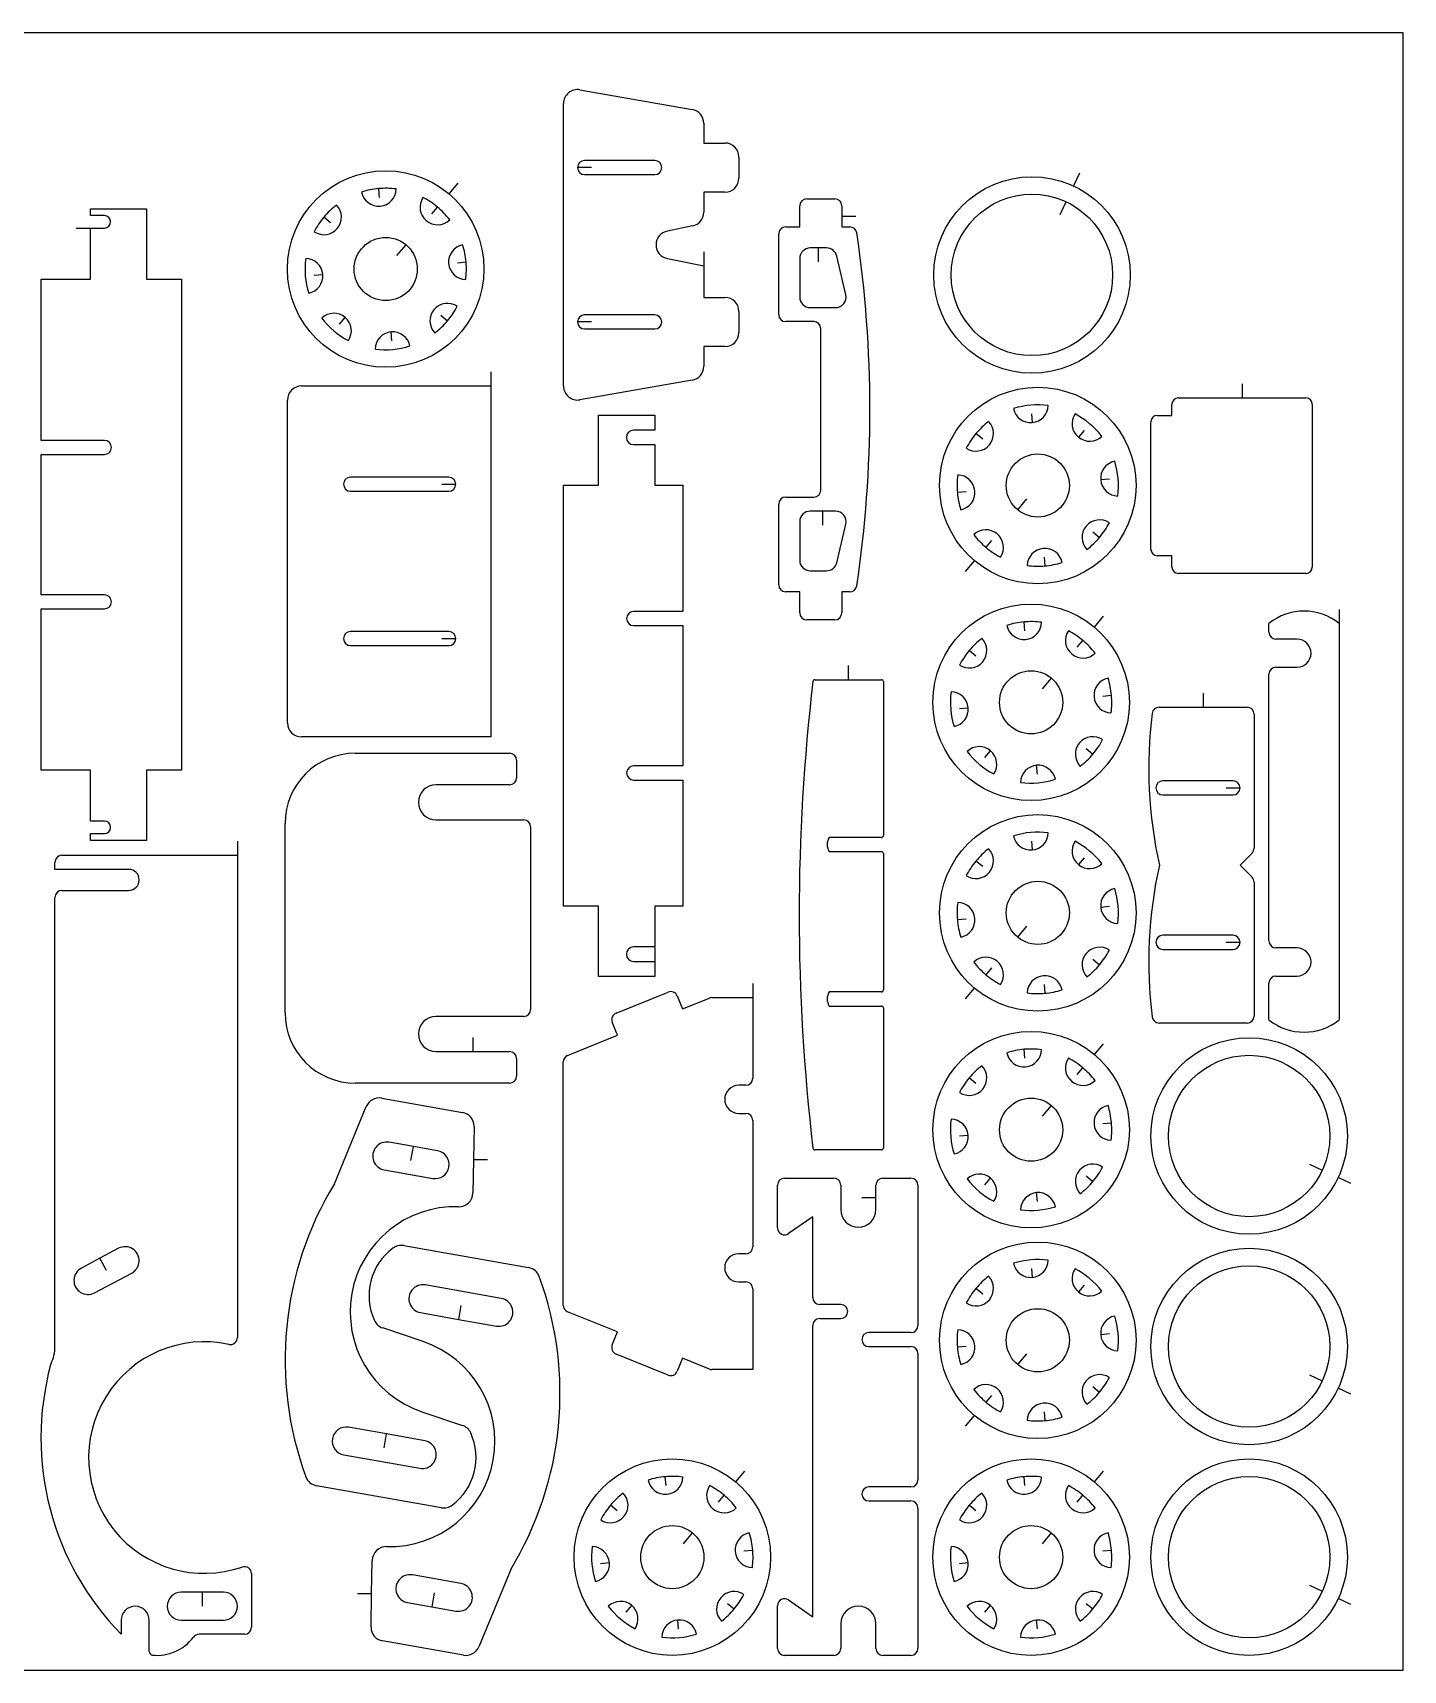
# Model space of a CAD drawing. Extents: x 0 to 550, y 0 to 350.
# Drawn here: x 257.1 to 550, y 0 to 350 of the extents above; entities that cross this region are included whole.
import ezdxf

# ---------------------------------------------------------------- set-up
doc = ezdxf.new("R2010")
doc.units = 0
doc.header["$MEASUREMENT"] = 0
doc.layers.add('01', color=5, linetype='Continuous')
doc.layers.add('DEFAULT', color=7, linetype='Continuous')

msp = doc.modelspace()

# ---------------------------------------------------------------- linework, layer by layer
at = {"layer": '01'}
msp.add_lwpolyline([(0, 0), (550, 0), (550, 350), (0, 350)], close=True, dxfattribs=at)
at = {"layer": 'DEFAULT'}
for p, q in [((374.0174, 337.8142), (398.0174, 333.6142)), ((370.5002, 274.5003), (370.5002, 334.8591)), ((400.5002, 330.6591), (400.5002, 326.4297)), ((400.5002, 326.4297), (405.0002, 326.4297)), ((390.0002, 322.6797), (375.0002, 322.6797)), ((408.0002, 323.4297), (408.0002, 318.9297)), ((376.5002, 321.1797), (373.5002, 321.1797)), ((375.0002, 319.6797), (390.0002, 319.6797)), ((480.7774, 319.9837), (479.5096, 317.2647)), ((331.1602, 314.8168), (330.9968, 316.6846)), ((347.9271, 317.8853), (345.9987, 315.5872)), ((405.0002, 315.9297), (400.5002, 315.9297)), ((400.5002, 315.9297), (400.5002, 311.6391)), ((269.3672, 310.9081), (269.3672, 312.3608)), ((269.3672, 312.3608), (281.3672, 312.3608)), ((281.3672, 312.3608), (281.3672, 297.3608)), ((342.3831, 311.2782), (343.5883, 312.7145)), ((421.0002, 308.5003), (421.0002, 313.0003)), ((422.5002, 314.5003), (428.5002, 314.5003)), ((430.0002, 313.0003), (430.0002, 310.7503)), ((476.6569, 311.1471), (477.9248, 313.866)), ((266.3672, 308.2372), (269.3672, 308.2372)), ((272.3672, 310.9081), (269.3672, 310.9081)), ((269.3672, 308.2372), (272.3672, 308.2372)), ((269.3672, 297.3608), (269.3672, 308.2372)), ((320.7223, 309.3831), (319.2859, 310.5884)), ((398.0886, 308.6974), (392.7089, 307.6214)), ((418.0002, 308.5003), (421.0002, 308.5003)), ((433.0002, 310.7503), (430.0002, 310.7503)), ((430.0002, 310.7503), (430.0002, 308.5003)), ((430.0002, 308.5003), (431.7111, 308.5003)), ((334.9107, 302.3729), (336.839, 304.6711)), ((416.5002, 289.7503), (416.5002, 307.0003)), ((347.8167, 300.8403), (349.6846, 301.0037)), ((392.7089, 301.7379), (400.5002, 300.1797)), ((400.5002, 303.1797), (400.5002, 300.1797)), ((421.0002, 301.7592), (421.0002, 293.4913)), ((424.9832, 304.0003), (423.2412, 304.0003)), ((424.9832, 301.0003), (424.9832, 304.0003)), ((426.7252, 304.0003), (424.9832, 304.0003)), ((430.8521, 294.0046), (428.9067, 302.2725)), ((317.1837, 298.1603), (319.0516, 298.3237)), ((400.5002, 300.1797), (400.5002, 293.4297)), ((258.8672, 262.8608), (258.8672, 297.3608)), ((258.8672, 297.3608), (269.3672, 297.3608)), ((281.3672, 297.3608), (288.8672, 297.3608)), ((288.8672, 297.3608), (288.8672, 192.3608)), ((400.5002, 293.4297), (405.0002, 293.4297)), ((423.2412, 291.2503), (428.6706, 291.2503)), ((322.6173, 287.7223), (323.8226, 289.1587)), ((344.2781, 289.6174), (345.7145, 288.4122)), ((376.5002, 288.1797), (373.5002, 288.1797)), ((390.0002, 289.6797), (375.0002, 289.6797)), ((408.0002, 290.4297), (408.0002, 285.9297)), ((424.0002, 288.2503), (418.0002, 288.2503)), ((333.8403, 284.1838), (333.6769, 286.0517)), ((375.0002, 286.6797), (390.0002, 286.6797)), ((425.5002, 252.2503), (425.5002, 286.7503)), ((405.0002, 282.9297), (400.5002, 282.9297)), ((400.5002, 282.9297), (400.5002, 278.7003)), ((355.0003, 277.5002), (355.0003, 274.5002)), ((314.5003, 274.5002), (355.0003, 274.5002)), ((355.0003, 274.5002), (355.0003, 199.5002)), ((398.0174, 275.7452), (374.0174, 271.5452)), ((515.5552, 274.9476), (515.5552, 271.9476)), ((311.5003, 202.5002), (311.5003, 271.5002)), ((500.5552, 268.1976), (500.5552, 270.5972)), ((501.9055, 271.9476), (515.5552, 271.9476)), ((515.5552, 271.9476), (529.2048, 271.9476)), ((530.5552, 270.5972), (530.5552, 235.798)), ((378.0002, 253.2807), (378.0002, 268.2807)), ((378.0002, 268.2807), (390.0002, 268.2807)), ((390.0002, 268.2807), (390.0002, 265.0613)), ((470.5386, 268.5454), (470.7021, 266.6775)), ((496.0552, 239.548), (496.0552, 266.8472)), ((497.4055, 268.1976), (500.5552, 268.1976)), ((272.3672, 262.8608), (258.8672, 262.8608)), ((390.0002, 265.0613), (385.5002, 265.0613)), ((460.1008, 263.1118), (458.6645, 264.317)), ((481.7616, 265.0068), (480.5564, 263.5705)), ((258.8672, 229.8609), (258.8672, 259.8608)), ((258.8672, 259.8608), (272.3672, 259.8608)), ((385.5002, 261.9609), (390.0002, 261.9609)), ((390.0002, 261.9609), (390.0002, 253.2807)), ((346.0003, 255.0002), (325.0003, 255.0002)), ((325.0003, 252.0002), (346.0003, 252.0002)), ((344.5003, 253.5002), (347.5003, 253.5002)), ((370.5002, 163.2807), (370.5002, 253.2807)), ((370.5002, 253.2807), (378.0002, 253.2807)), ((390.0002, 253.2807), (396.0002, 253.2807)), ((396.0002, 253.2807), (396.0002, 226.2807)), ((487.1953, 254.5689), (485.3274, 254.4055)), ((416.5002, 232.0003), (416.5002, 249.2503)), ((418.0002, 250.7503), (424.0002, 250.7503)), ((456.5623, 251.8889), (454.6944, 251.7255)), ((469.4683, 250.3562), (467.5399, 248.0581)), ((421.0002, 245.5092), (421.0002, 237.2413)), ((425.9559, 247.7503), (423.2412, 247.7503)), ((425.9559, 244.7503), (425.9559, 247.7503)), ((428.6706, 247.7503), (425.9559, 247.7503)), ((428.9067, 236.728), (430.8521, 244.9959)), ((483.6567, 243.3461), (485.093, 242.1408)), ((461.9959, 241.451), (460.7907, 240.0146)), ((500.5552, 238.1976), (497.4055, 238.1976)), ((500.5552, 235.798), (500.5552, 238.1976)), ((423.2412, 235.0003), (426.7252, 235.0003)), ((456.4519, 234.8438), (458.3802, 237.142)), ((473.2188, 237.9124), (473.3822, 236.0446)), ((529.2048, 234.4476), (501.9055, 234.4476)), ((272.3672, 229.8609), (258.8672, 229.8609)), ((421.0002, 230.5003), (418.0002, 230.5003)), ((421.0002, 226.0003), (421.0002, 230.5003)), ((431.7111, 230.5003), (430.0002, 230.5003)), ((430.0002, 230.5003), (430.0002, 226.0003)), ((258.8672, 192.3609), (258.8672, 226.8609)), ((258.8672, 226.8609), (272.3672, 226.8609)), ((396.0002, 226.2807), (385.5002, 226.2807)), ((428.5002, 224.5003), (422.5002, 224.5003)), ((469.1118, 222.1978), (468.9484, 224.0656)), ((485.8788, 225.2664), (483.9503, 222.9682)), ((536.2927, 226.7552), (536.2927, 223.7552)), ((346.0003, 222.0002), (325.0003, 222.0002)), ((344.5003, 220.5002), (347.5003, 220.5002)), ((385.5002, 223.2807), (396.0002, 223.2807)), ((396.0002, 223.2807), (396.0002, 193.2807)), ((521.2927, 221.8876), (521.2927, 223.7551)), ((536.2927, 223.7552), (536.2927, 139.0202)), ((325.0003, 219.0002), (346.0003, 219.0002)), ((458.6739, 216.7641), (457.2376, 217.9694)), ((480.3347, 218.6592), (481.5399, 220.0956)), ((527.2927, 220.3876), (522.7927, 220.3876)), ((431.347, 214.7264), (431.347, 211.7264)), ((522.7927, 214.3876), (527.2927, 214.3876)), ((424.2465, 211.7264), (431.347, 211.7264)), ((431.347, 211.7264), (438.4476, 211.7264)), ((438.8708, 211.3031), (438.8708, 178.3996)), ((472.8623, 209.754), (474.7907, 212.0521)), ((521.2927, 155.8876), (521.2927, 212.8876)), ((485.7683, 208.2213), (487.6362, 208.3847)), ((507.223, 208.8387), (507.223, 205.8387)), ((455.1354, 205.5413), (457.0032, 205.7047)), ((497.8312, 205.8388), (507.2231, 205.8388)), ((507.223, 205.8387), (516.6149, 205.8387)), ((518.1149, 204.3387), (518.1149, 175.7101)), ((355.0003, 199.5002), (314.5003, 199.5002)), ((460.569, 195.1034), (461.7742, 196.5397)), ((482.2298, 196.9984), (483.6661, 195.7932)), ((325.9814, 195.9961), (358.9814, 195.9961)), ((360.4814, 194.4961), (360.4814, 190.7461)), ((396.0002, 193.2807), (385.5002, 193.2807)), ((471.7919, 191.5648), (471.6285, 193.4327)), ((269.3672, 192.3609), (258.8672, 192.3609)), ((269.3672, 181.4845), (269.3672, 192.3609)), ((288.8672, 192.3608), (281.3672, 192.3608)), ((281.3672, 192.3608), (281.3672, 177.3608)), ((358.9814, 189.2461), (343.2314, 189.2461)), ((385.5002, 190.2807), (396.0002, 190.2807)), ((396.0002, 190.2807), (396.0002, 163.2807)), ((513.6149, 190.0887), (498.6149, 190.0887)), ((498.6149, 187.0887), (513.6149, 187.0887)), ((512.1149, 188.5887), (515.1149, 188.5887)), ((272.3672, 181.4845), (269.3672, 181.4845)), ((269.3672, 177.3608), (269.3672, 178.8136)), ((269.3672, 178.8136), (272.3672, 178.8136)), ((310.9814, 140.4961), (310.9814, 180.9961)), ((343.2314, 181.7461), (361.9814, 181.7461)), ((363.4814, 180.2461), (363.4814, 141.2461)), ((281.3672, 177.3608), (269.3672, 177.3608)), ((300.8057, 177.183), (300.8057, 174.183)), ((438.4476, 177.9764), (427.2727, 177.9764)), ((470.5386, 177.1963), (470.7021, 175.3284)), ((261.8058, 171.183), (261.8058, 172.683)), ((263.3058, 174.183), (300.8058, 174.183)), ((300.8057, 174.183), (300.8057, 71.1157)), ((427.2727, 174.9764), (438.4476, 174.9764)), ((438.8708, 174.5531), (438.8708, 145.3996)), ((460.1008, 171.7626), (458.6645, 172.9678)), ((481.7616, 173.6577), (480.5564, 172.2214)), ((517.6755, 174.6494), (515.1149, 172.0888)), ((515.1149, 172.0888), (517.6755, 169.5281)), ((277.5558, 171.183), (261.8058, 171.183)), ((518.1149, 168.4674), (518.1149, 139.8388)), ((261.8058, 69.183), (261.8058, 165.183)), ((263.3058, 166.683), (277.5558, 166.683)), ((378.0002, 163.2807), (370.5002, 163.2807)), ((378.0002, 148.2807), (378.0002, 163.2807)), ((396.0002, 163.2807), (390.0002, 163.2807)), ((390.0002, 163.2807), (390.0002, 154.6006)), ((487.1953, 163.2198), (485.3274, 163.0564)), ((456.5623, 160.5397), (454.6944, 160.3763)), ((469.4683, 159.0071), (467.5399, 156.709)), ((390.0002, 154.6006), (385.5002, 154.6006)), ((390.0002, 154.5002), (390.0002, 151.5002)), ((513.6149, 157.0887), (498.6149, 157.0887)), ((498.6149, 154.0887), (513.6149, 154.0887)), ((512.1149, 155.5887), (515.1149, 155.5887)), ((527.2927, 154.3876), (522.7927, 154.3876)), ((385.5002, 151.5002), (390.0002, 151.5002)), ((390.0002, 151.5002), (390.0002, 148.2807)), ((483.6567, 151.9969), (485.093, 150.7917)), ((390.0002, 148.2807), (378.0002, 148.2807)), ((461.9959, 150.1018), (460.7907, 148.6655)), ((522.7927, 148.3876), (527.2927, 148.3876)), ((381.7507, 140.4501), (392.8741, 144.9524)), ((394.8273, 144.1248), (395.9529, 141.344)), ((395.9529, 141.344), (401.6822, 143.663)), ((402.245, 143.7725), (410.9529, 143.7725)), ((410.9529, 146.7725), (410.9529, 143.7725)), ((410.9529, 143.7725), (410.9529, 126.5225)), ((438.4476, 144.9764), (427.2727, 144.9764)), ((456.4519, 143.4947), (458.3802, 145.7928)), ((473.2188, 146.5633), (473.3822, 144.6954)), ((521.2927, 139.0202), (521.2927, 146.8876)), ((427.2727, 141.9764), (438.4476, 141.9764)), ((438.8708, 141.5531), (438.8708, 111.6496)), ((361.9814, 139.7461), (343.2314, 139.7461)), ((382.0487, 135.7161), (380.9231, 138.4969)), ((516.6149, 138.3388), (497.8312, 138.3388)), ((351.1064, 135.2461), (351.1064, 132.2461)), ((371.3901, 131.4019), (382.0487, 135.7161)), ((485.8788, 133.9172), (483.9503, 131.6191)), ((343.2314, 132.2461), (351.1064, 132.2461)), ((351.1064, 132.2461), (358.9814, 132.2461)), ((360.4814, 130.7461), (360.4814, 126.9961)), ((370.4529, 78.0336), (370.4529, 130.0115)), ((469.1118, 130.8486), (468.9484, 132.7165)), ((458.6739, 125.415), (457.2376, 126.6202)), ((480.3347, 127.3101), (481.5399, 128.7464)), ((358.9814, 125.4961), (325.9814, 125.4961)), ((409.4529, 125.0225), (407.9529, 125.0225)), ((321.5365, 103.9964), (328.3508, 120.4669)), ((331.6439, 122.2744), (348.9065, 119.2305)), ((407.9529, 119.0225), (409.4529, 119.0225)), ((472.8623, 118.4048), (474.7907, 120.7029)), ((351.3851, 116.2237), (351.2612, 109.1245)), ((410.9529, 117.5225), (410.9529, 90.5225)), ((485.7683, 116.8722), (487.6362, 117.0356)), ((338.4164, 111.9414), (333.2462, 112.853)), ((455.1354, 114.1921), (457.0032, 114.3555)), ((337.8955, 108.9869), (338.4164, 111.9414)), ((343.5868, 111.0297), (338.4165, 111.9414)), ((351.2613, 109.1245), (351.1374, 102.0252)), ((354.2609, 109.0721), (351.2613, 109.1245)), ((438.4476, 111.2264), (424.2465, 111.2264)), ((332.2043, 106.9442), (342.5449, 105.1209)), ((417.7689, 105.1778), (428.2689, 105.1778)), ((438.7689, 105.1778), (444.7689, 105.1778)), ((460.569, 103.7542), (461.7742, 105.1905)), ((482.2298, 105.6493), (483.6661, 104.444)), ((529.9762, 108.1635), (532.6951, 106.8956)), ((538.8127, 104.043), (536.0938, 105.3109)), ((416.2689, 94.5588), (416.2689, 103.6778)), ((429.7689, 103.6778), (429.7689, 98.4278)), ((437.2689, 101.0528), (437.2689, 103.6778)), ((446.2689, 103.6778), (446.2689, 73.6778)), ((471.7919, 100.2156), (471.6285, 102.0835)), ((434.2689, 101.0528), (437.2689, 101.0528)), ((437.2689, 98.4278), (437.2689, 101.0528)), ((423.7689, 96.9278), (418.6291, 93.33)), ((423.7689, 79.6778), (423.7689, 96.9278)), ((271.424, 88.0705), (267.4507, 85.9578)), ((275.3972, 90.1831), (271.424, 88.0705)), ((272.8324, 85.4216), (271.424, 88.0705)), ((336.3454, 90.7743), (363.0287, 86.0693)), ((409.4529, 89.0225), (407.9529, 89.0225)), ((270.2675, 80.6602), (278.2141, 84.8854)), ((470.5386, 85.8471), (470.7021, 83.9792)), ((357.212, 79.4793), (340.9627, 82.3445)), ((407.9529, 83.0225), (409.4529, 83.0225)), ((410.9529, 81.5225), (410.9529, 64.2725)), ((460.1008, 80.4135), (458.6645, 81.6187)), ((481.7616, 82.3085), (480.5564, 80.8722)), ((348.5664, 77.9575), (348.0455, 75.003)), ((429.7689, 78.1778), (425.2689, 78.1778)), ((339.9208, 76.4356), (348.0455, 75.003)), ((348.0455, 75.003), (356.1701, 73.5704)), ((382.0487, 72.329), (371.3901, 76.6432)), ((423.7689, 11.4278), (423.7689, 73.6778)), ((425.2689, 75.1778), (429.7689, 75.1778)), ((340.5198, 70.2375), (331.8518, 73.1577)), ((380.9231, 69.5482), (382.0487, 72.329)), ((444.7689, 72.1778), (435.7689, 72.1778)), ((487.1953, 71.8706), (485.3274, 71.7072)), ((392.8741, 63.0926), (381.7507, 67.5949)), ((395.9529, 66.7011), (394.8273, 63.9203)), ((401.6822, 64.3821), (395.9529, 66.7011)), ((435.7689, 69.1778), (444.7689, 69.1778)), ((446.2689, 67.6778), (446.2689, 40.6778)), ((456.5623, 69.1906), (454.6944, 69.0272)), ((469.4683, 67.6579), (467.5399, 65.3598)), ((410.9529, 64.2725), (402.245, 64.2725)), ((529.9763, 63.1621), (532.6951, 61.8943)), ((483.6567, 60.6477), (485.093, 59.4425)), ((538.8128, 59.0417), (536.0938, 60.3094)), ((461.9959, 58.7527), (460.7907, 57.3163)), ((340.2296, 55.2655), (348.8976, 52.3452)), ((456.4519, 52.1455), (458.3802, 54.4437)), ((473.2188, 55.2141), (473.3822, 53.3463)), ((332.7039, 50.4999), (324.5793, 51.9325)), ((332.183, 47.5455), (332.7039, 50.4999)), ((340.8286, 49.0673), (332.7039, 50.4999)), ((323.5374, 46.0236), (339.7867, 43.1584)), ((409.191, 42.568), (407.2626, 40.2699)), ((485.8788, 42.568), (483.9503, 40.2699)), ((344.4039, 34.7286), (317.7206, 39.4336)), ((392.4242, 39.4995), (392.2607, 41.3673)), ((444.7689, 39.1778), (435.7689, 39.1778)), ((469.1118, 39.4995), (468.9484, 41.3673)), ((381.9862, 34.0658), (380.5499, 35.2711)), ((403.6469, 35.9609), (404.8522, 37.3972)), ((435.7689, 36.1778), (444.7689, 36.1778)), ((458.6739, 34.0658), (457.2376, 35.2711)), ((480.3347, 35.961), (481.5399, 37.3972)), ((446.2689, 34.6778), (446.2689, 4.6778)), ((396.1745, 27.0556), (398.1029, 29.3538)), ((472.8623, 27.0556), (474.7907, 29.3538)), ((409.0807, 25.523), (410.9485, 25.6864)), ((485.7683, 25.523), (487.6362, 25.6865)), ((329.4881, 16.3785), (329.612, 23.4777)), ((359.2128, 21.5065), (352.3985, 5.0361)), ((378.4477, 22.843), (380.3156, 23.0064)), ((455.1354, 22.843), (457.0032, 23.0064)), ((303.8058, 20.6454), (303.8058, 9.183)), ((348.545, 18.5588), (338.2046, 20.3821)), ((529.9763, 18.1606), (532.6952, 16.8927)), ((293.3057, 16.6831), (288.8057, 16.6831)), ((293.3057, 13.6831), (293.3057, 16.6831)), ((297.8057, 16.6831), (293.3057, 16.6831)), ((326.4886, 16.4308), (329.4881, 16.3785)), ((329.3642, 9.2792), (329.4881, 16.3785)), ((337.1627, 14.4732), (342.3329, 13.5616)), ((342.8538, 16.516), (342.3329, 13.5616)), ((405.542, 14.3001), (406.9783, 13.0949)), ((418.6291, 15.0257), (423.7689, 11.4278)), ((482.2298, 14.3001), (483.6661, 13.0949)), ((538.8129, 14.0401), (536.0939, 15.308)), ((275.9486, 10.683), (275.9486, 7.683)), ((281.9486, 3.9837), (281.9486, 10.683)), ((288.8057, 10.6831), (297.8057, 10.6831)), ((342.3329, 13.5616), (347.5031, 12.6499)), ((383.8813, 12.405), (385.0865, 13.8414)), ((395.1042, 8.8665), (394.9408, 10.7344)), ((416.2689, 4.6778), (416.2689, 13.7969)), ((460.569, 12.405), (461.7742, 13.8414)), ((471.7919, 8.8665), (471.6285, 10.7344)), ((302.3058, 7.683), (292.5948, 7.683)), ((429.7689, 9.9278), (429.7689, 4.6778)), ((437.2689, 4.6778), (437.2689, 9.9278)), ((349.1055, 3.2286), (331.8428, 6.2724)), ((428.2689, 3.1778), (417.7689, 3.1778)), ((444.7689, 3.1778), (438.7689, 3.1778))]:
    msp.add_line(p, q, dxfattribs=at)
for centre, radius in [((332.5002, 299.5003), 21), ((470.6346, 298.2323), 21), ((470.6346, 298.2322), 17.25), ((332.5002, 299.5003), 6.75), ((471.8788, 253.2289), 21), ((471.8788, 253.2289), 6.7501), ((470.4518, 206.8813), 21), ((470.4519, 206.8813), 6.75), ((471.8788, 161.8798), 21.0001), ((471.8788, 161.8799), 6.7501), ((470.4518, 115.5321), 21), ((517.0613, 114.1858), 20.9999), ((517.0613, 114.1858), 17.25), ((470.4519, 115.5321), 6.75), ((471.8788, 70.5306), 21), ((517.0614, 69.1845), 21), ((517.0613, 69.1845), 17.25), ((471.8788, 70.5306), 6.7501), ((393.7641, 24.183), 21), ((470.4518, 24.183), 21), ((517.0615, 24.1829), 20.9999), ((517.0614, 24.1829), 17.25), ((393.7641, 24.183), 6.75), ((470.4519, 24.183), 6.75)]:
    msp.add_circle(centre, radius, dxfattribs=at)
for centre, radius, start, end in [((373.5002, 334.8591), 3, 80.072477, 180), ((397.5002, 330.6591), 3, 0, 80.072477), ((405.0002, 323.4297), 3, 0, 90), ((375.0002, 321.1797), 1.5, 90, 180), ((390.0002, 321.1797), 1.5, 270, 90), ((375.0002, 321.1797), 1.5, 180, 270), ((405.0002, 318.9297), 3, 270, 0), ((332.5002, 299.5003), 17.2499, 94.999856, 107.480205), ((330.9968, 316.6846), 3.75, 191.239155, 358.761), ((332.5002, 299.5003), 17.25, 82.519704, 94.999957), ((319.2859, 310.5884), 3.75, 236.241005, 43.75857), ((332.5002, 299.5003), 17.2499, 127.519657, 140.000014), ((343.5883, 312.7145), 3.7501, 146.239454, 313.75986), ((332.5002, 299.5003), 17.25, 49.999818, 62.480408), ((332.5002, 299.5003), 17.2499, 37.519657, 49.999818), ((397.5002, 311.6391), 3, 281.31119, 0), ((422.5002, 313.0003), 1.5, 90, 180), ((428.5002, 313.0003), 1.5, 0, 90), ((272.3672, 309.5725), 1.3354, 270, 90), ((332.5002, 299.5003), 17.25, 140.000014, 152.480361), ((418.0002, 307.0003), 1.5, 90, 180), ((431.7111, 307.0003), 1.5, 8.503502, 90), ((349.6846, 301.0037), 3.75, 101.240527, 268.759601), ((332.5002, 299.5003), 17.25, 4.999829, 17.480205), ((393.2973, 304.6797), 3, 101.31119, 258.689153), ((181.0002, 269.5003), 254.9999, 351.493069, 8.50691), ((332.5002, 299.5003), 17.25, 172.519704, 197.480205), ((315.3158, 297.9968), 3.7501, 5.000964, 88.759176), ((332.5002, 299.5003), 17.25, 352.519704, 4.999921), ((423.2412, 301.7592), 2.2411, 90, 180), ((426.7252, 301.7592), 2.2411, 13.240877, 90), ((315.3159, 297.9968), 3.7499, 281.2408, 5.001005), ((428.6706, 293.4913), 2.241, 270, 13.240877), ((345.7145, 288.4122), 3.75, 56.240227, 223.75857), ((332.5002, 299.5003), 17.25, 320.000014, 332.480092), ((405.0002, 290.4297), 3, 0, 90), ((423.2412, 293.4913), 2.241, 180, 270), ((321.4121, 286.286), 3.7501, 49.999988, 133.759537), ((332.5002, 299.5003), 17.25, 217.519898, 242.480361), ((321.4121, 286.286), 3.75, 326.241005, 49.999988), ((332.5002, 299.5003), 17.2499, 307.519657, 320.000014), ((375.0002, 288.1797), 1.5, 90, 180), ((375.0002, 288.1797), 1.5, 180, 270), ((390.0002, 288.1797), 1.5, 270, 90), ((418.0002, 289.7503), 1.5, 180, 270), ((424.0002, 286.7503), 1.5, 0, 90), ((334.0037, 282.3159), 3.7501, 94.99957, 178.759145), ((334.0037, 282.3159), 3.75, 11.240527, 94.999611), ((405.0002, 285.9297), 3, 270, 0), ((332.5003, 299.5003), 17.25, 262.519704, 287.480205), ((397.5002, 278.7003), 3, 279.927523, 0), ((314.5003, 271.5002), 3, 90, 180), ((373.5002, 274.5003), 3, 180, 279.927523), ((471.8788, 253.2289), 17.25, 82.519999, 107.48022), ((470.3753, 270.4133), 3.7499, 191.2408, 275.001005), ((470.3752, 270.4133), 3.7501, 275.000964, 358.759145), ((501.9055, 270.5972), 1.3503, 90, 180), ((529.2048, 270.5972), 1.3504, 0, 90), ((458.6645, 264.317), 3.75, 236.241005, 43.759537), ((471.8788, 253.2289), 17.25, 127.519898, 140.000014), ((482.9668, 266.4432), 3.75, 146.240227, 230.001059), ((471.8788, 253.2289), 17.25, 37.519938, 62.480385), ((497.4055, 266.8472), 1.3503, 90, 180), ((272.3672, 261.3608), 1.5, 270, 90), ((385.5002, 263.5111), 1.5502, 90, 270), ((471.8788, 253.2289), 17.25, 140.000014, 152.480361), ((482.9668, 266.4432), 3.75, 230.001059, 313.760547), ((489.063, 254.7324), 3.7499, 101.239473, 185.001127), ((471.8788, 253.2289), 17.25, 352.519704, 17.480205), ((325.0003, 253.5002), 1.5, 90, 270), ((346.0003, 253.5002), 1.5, 0, 90), ((346.0003, 253.5002), 1.5, 270, 0), ((424.0002, 252.2503), 1.5, 270, 0), ((471.8788, 253.2289), 17.25, 172.519704, 184.999871), ((454.6944, 251.7255), 3.75, 281.240527, 88.759606), ((489.063, 254.7324), 3.75, 185.001127, 268.76104), ((418.0002, 249.2503), 1.5, 90, 180), ((471.8788, 253.2289), 17.25, 184.99988, 197.480253), ((423.2412, 245.5092), 2.2411, 90, 180), ((428.6706, 245.5092), 2.2411, 346.759123, 90), ((485.093, 242.1408), 3.7501, 56.239454, 223.75986), ((471.8788, 253.2289), 17.25, 319.999818, 332.480408), ((471.8788, 253.2289), 17.25, 217.519471, 230.000014), ((460.7907, 240.0146), 3.75, 326.240227, 133.759419), ((471.8788, 253.2289), 17.2499, 307.519657, 319.999818), ((471.8788, 253.2289), 17.25, 230.000014, 242.480092), ((473.3822, 236.0446), 3.75, 11.239155, 178.760767), ((497.4055, 239.548), 1.3504, 180, 270), ((423.2412, 237.2413), 2.241, 180, 270), ((426.7252, 237.2413), 2.241, 270, 346.759502), ((471.8788, 253.2289), 17.25, 262.519697, 274.999957), ((471.8788, 253.2289), 17.2499, 274.999856, 287.480205), ((501.9055, 235.798), 1.3504, 180, 270), ((529.2048, 235.798), 1.3504, 270, 0), ((418.0002, 232.0003), 1.5, 180, 270), ((431.7111, 232.0003), 1.5, 270, 351.49304), ((272.3672, 228.3609), 1.5, 270, 90), ((385.5002, 224.7807), 1.5, 90, 270), ((422.5002, 226.0003), 1.5, 180, 270), ((428.5002, 226.0003), 1.5, 270, 0), ((470.4519, 206.8813), 17.2499, 95.00026, 107.480592), ((470.4519, 206.8813), 17.25, 82.519999, 95.00026), ((528.7927, 214.3876), 12, 51.3178, 128.6822), ((325.0003, 220.5002), 1.5, 90, 270), ((346.0003, 220.5002), 1.5, 0, 90), ((346.0003, 220.5002), 1.5, 270, 0), ((457.2376, 217.9694), 3.75, 236.241005, 43.759537), ((470.4519, 206.8813), 17.25, 127.519898, 140.000014), ((468.9484, 224.0656), 3.75, 191.239155, 358.760767), ((481.5399, 220.0956), 3.75, 146.240227, 313.759419), ((470.4518, 206.8813), 17.25, 50.000247, 62.480361), ((522.7927, 221.8876), 1.5, 180, 270), ((470.4519, 206.8813), 17.25, 140.000014, 152.480361), ((470.4518, 206.8813), 17.2499, 37.519657, 50.000247), ((527.2927, 217.3876), 3, 270, 90), ((522.7927, 212.8876), 1.5, 90, 180), ((843.2145, 161.4764), 422.3437, 173.217826, 186.782189), ((424.2465, 211.3031), 0.4233, 90, 173.215225), ((438.4476, 211.3031), 0.4233, 0, 90), ((487.6362, 208.3847), 3.75, 101.239155, 268.761005), ((470.4519, 206.8813), 17.2499, 4.999906, 17.480253), ((470.4519, 206.8813), 17.25, 172.519704, 197.480253), ((453.2675, 205.3778), 3.75, 5.001127, 88.759642), ((470.4519, 206.8813), 17.25, 352.519704, 4.999906), ((453.2675, 205.3778), 3.7499, 281.240845, 5.001127), ((591.4631, 192.7347), 95.8481, 172.935222, 192.439131), ((497.8312, 204.3388), 1.5, 90, 172.938314), ((516.6149, 204.3387), 1.5, 0, 90), ((314.5003, 202.5002), 3, 180, 270), ((483.6661, 195.7932), 3.75, 56.241005, 223.759537), ((459.3638, 193.667), 3.75, 50.000909, 133.760709), ((470.4519, 206.8813), 17.2501, 217.519753, 242.480115), ((459.3638, 193.667), 3.75, 326.240227, 50.001059), ((470.4519, 206.8813), 17.25, 319.999818, 332.480221), ((325.9814, 180.9961), 15, 90, 180), ((358.9814, 194.4961), 1.5, 0, 90), ((385.5002, 191.7807), 1.5, 90, 270), ((471.9554, 189.6969), 3.7501, 94.999591, 178.759378), ((471.9553, 189.6969), 3.75, 11.240756, 94.99957), ((470.4519, 206.8813), 17.2499, 307.519657, 319.999818), ((343.2314, 185.4961), 3.75, 90, 270), ((358.9814, 190.7461), 1.5, 270, 0), ((470.4519, 206.8813), 17.25, 262.519697, 287.480205), ((498.6149, 188.5887), 1.5, 90, 270), ((513.6149, 188.5887), 1.5, 0, 90), ((513.6149, 188.5887), 1.5, 270, 0), ((272.3672, 180.149), 1.3354, 270, 90), ((361.9814, 180.2461), 1.5, 0, 90), ((471.8788, 161.8798), 17.25, 82.519999, 107.480205), ((470.3752, 179.0641), 3.75, 275.001106, 358.760777), ((429.8708, 176.4764), 3, 150.000361, 209.999639), ((438.4476, 178.3996), 0.4232, 270, 0), ((458.6645, 172.9678), 3.7499, 236.240098, 43.760716), ((471.8788, 161.8799), 17.25, 127.519898, 140.000285), ((470.3753, 179.0641), 3.7499, 191.239428, 275.001106), ((482.9668, 175.094), 3.75, 146.238871, 230.00001), ((471.8788, 161.8798), 17.2499, 37.519657, 62.480385), ((516.6149, 175.7101), 1.5, 314.997527, 0), ((263.3058, 172.683), 1.5, 90, 180), ((438.4476, 174.5531), 0.4233, 0, 90), ((471.8788, 161.8799), 17.25, 140.000285, 152.480361), ((482.9668, 175.094), 3.7499, 230.00001, 313.760547), ((591.4631, 151.4428), 95.8481, 167.560815, 187.064778), ((277.5558, 168.933), 2.25, 270, 90), ((516.6149, 168.4674), 1.5, 0, 45.002473), ((263.3058, 165.183), 1.5, 90, 180), ((489.063, 163.3832), 3.75, 101.239155, 184.999501), ((471.8788, 161.8798), 17.25, 352.519704, 17.480253), ((471.8788, 161.8798), 17.25, 172.520005, 185.000174), ((454.6944, 160.3763), 3.7499, 281.240845, 88.759606), ((489.063, 163.3832), 3.75, 184.999501, 268.761005), ((471.8788, 161.8798), 17.25, 185.000183, 197.480205), ((385.5002, 153.0504), 1.5502, 90, 270), ((485.093, 150.7917), 3.75, 56.238547, 223.761038), ((498.6149, 155.5887), 1.5, 90, 270), ((513.6149, 155.5887), 1.5, 0, 90), ((513.6149, 155.5887), 1.5, 270, 0), ((522.7927, 155.8876), 1.5, 180, 270), ((527.2927, 151.3876), 3, 270, 90), ((471.8788, 161.8799), 17.2501, 217.519753, 230.000046), ((460.7907, 148.6655), 3.75, 326.240227, 133.760547), ((471.8788, 161.8798), 17.25, 307.519471, 319.999857), ((471.8788, 161.8798), 17.25, 319.999818, 332.480094), ((471.8788, 161.8798), 17.25, 230.000014, 242.480092), ((473.3822, 144.6954), 3.75, 11.240756, 178.759135), ((522.7927, 146.8876), 1.5, 90, 180), ((393.4369, 143.562), 1.5, 22.036819, 112.03714), ((402.245, 142.2725), 1.5001, 90, 112.03561), ((429.8708, 143.4764), 3, 150.000361, 209.999639), ((438.4476, 145.3996), 0.4232, 270, 0), ((471.8788, 161.8798), 17.25, 262.519697, 274.999926), ((471.8788, 161.8798), 17.25, 274.999825, 287.480205), ((325.9814, 140.4961), 15, 180, 270), ((361.9814, 141.2461), 1.5, 270, 0), ((382.3135, 139.0597), 1.5, 112.03714, 202.036922), ((438.4476, 141.5531), 0.4233, 0, 90), ((343.2314, 135.9961), 3.75, 90, 270), ((497.8312, 139.8388), 1.5, 187.065157, 270), ((516.6149, 139.8388), 1.5, 270, 0), ((528.7927, 148.3876), 12, 231.3178, 308.6822), ((358.9814, 130.7461), 1.5, 0, 90), ((371.9529, 130.0115), 1.5, 112.03714, 180), ((470.4519, 115.5321), 17.2501, 95.000229, 107.480592), ((468.9484, 132.7165), 3.75, 191.240756, 358.759135), ((470.4519, 115.5321), 17.25, 82.520002, 95.000226), ((481.5399, 128.7464), 3.75, 146.240227, 313.760547), ((470.4518, 115.5321), 17.25, 50.000263, 62.480373), ((358.9814, 126.9961), 1.5, 270, 0), ((409.4529, 126.5225), 1.5, 270, 0), ((457.2376, 126.6202), 3.7499, 236.240098, 43.760632), ((470.4519, 115.5321), 17.25, 140.000033, 152.480069), ((470.4519, 115.5321), 17.2501, 127.519697, 140.000014), ((470.4518, 115.5321), 17.25, 37.519918, 50.000263), ((407.9529, 122.0225), 3, 90, 270), ((331.1229, 119.32), 3, 79.99895, 157.523695), ((348.3856, 116.2761), 3, 358.999198, 80.000672), ((409.4529, 117.5225), 1.5, 0, 90), ((487.6362, 117.0356), 3.7499, 101.239451, 268.761038), ((470.4519, 115.5321), 17.2499, 5.000234, 17.480253), ((470.4519, 115.5321), 17.25, 172.519704, 197.480253), ((453.2675, 114.0287), 3.75, 4.999501, 88.759606), ((470.4519, 115.5321), 17.25, 352.519704, 5.000234), ((332.7253, 109.8986), 3, 79.99895, 260.000672), ((453.2675, 114.0287), 3.75, 281.240527, 4.999501), ((343.0658, 108.0753), 3, 260.000672, 79.99895), ((424.2465, 111.6496), 0.4232, 186.784775, 270), ((438.4476, 111.6496), 0.4232, 270, 0), ((417.7689, 103.6778), 1.5, 90, 180), ((428.2689, 103.6778), 1.5, 0, 90), ((438.7689, 103.6778), 1.5, 90, 180), ((444.7689, 103.6778), 1.5, 0, 90), ((470.4519, 115.5321), 17.25, 217.519471, 242.480103), ((459.3638, 102.3179), 3.7499, 49.999935, 133.760628), ((459.3638, 102.3179), 3.75, 326.238871, 49.999935), ((483.6661, 104.444), 3.75, 56.24094, 223.759621), ((470.4519, 115.5321), 17.25, 319.999838, 332.480221), ((383.5111, 66.3311), 72.5225, 148.710703, 200.144784), ((348.1378, 102.0776), 3, 268.370743, 358.999198), ((471.9554, 98.3478), 3.75, 94.999713, 178.760777), ((471.9553, 98.3478), 3.75, 11.23927, 94.999713), ((470.4519, 115.5321), 17.2499, 307.519657, 319.999818), ((347.4132, 76.5879), 22.5, 88.371783, 251.380924), ((433.5189, 98.4278), 3.75, 180, 0), ((470.4519, 115.5321), 17.25, 262.5197, 287.480205), ((417.7689, 94.5588), 1.5, 180, 304.993286), ((276.8057, 87.5342), 3, 297.99987, 118.001108), ((341.6881, 80.0302), 12.75, 126.970407, 204.410978), ((335.8244, 87.8199), 3, 79.99895, 126.969621), ((407.9529, 86.0225), 3, 90, 270), ((409.4529, 90.5225), 1.5, 270, 0), ((471.8788, 70.5306), 17.25, 82.520002, 107.480205), ((470.3752, 87.715), 3.7501, 275.000974, 358.759262), ((268.8591, 83.309), 3, 117.99987, 298.000453), ((297.2382, 59.1718), 72.5226, 328.710689, 20.144759), ((362.5078, 83.1149), 3, 20.144904, 80.000672), ((458.6645, 81.6187), 3.75, 236.24094, 43.759621), ((471.8788, 70.5306), 17.25, 127.519898, 140.000014), ((470.3753, 87.715), 3.7499, 191.241029, 275.000974), ((482.9668, 83.7449), 3.75, 146.24013, 230.000909), ((471.8788, 70.5306), 17.25, 37.519918, 62.480373), ((340.4417, 79.3901), 3, 79.99895, 260.001001), ((409.4529, 81.5225), 1.5, 0, 90), ((471.8788, 70.5306), 17.25, 140.000033, 152.480361), ((482.9668, 83.7449), 3.75, 230.000984, 313.760547), ((356.6911, 76.5249), 3.0001, 259.999279, 80.000672), ((371.9529, 78.0336), 1.5, 180, 247.962969), ((425.2689, 79.6778), 1.5, 180, 270), ((429.7689, 76.6778), 1.5, 270, 90), ((332.8097, 76.0007), 3, 204.410587, 251.379913), ((425.2689, 73.6778), 1.5, 90, 180), ((444.7689, 73.6778), 1.5, 270, 0), ((489.063, 72.034), 3.75, 101.239155, 184.999501), ((471.8788, 70.5306), 17.25, 352.519704, 17.480253), ((293.7469, 45.4609), 24.75, 77.774417, 289.029106), ((299.3057, 71.1157), 1.5, 257.772865, 0), ((333.3362, 48.915), 22.5, 268.371783, 71.381002), ((435.7689, 70.6778), 1.5, 90, 270), ((471.8788, 70.5307), 17.25, 172.519704, 184.999871), ((454.6944, 69.0272), 3.75, 281.240527, 88.759606), ((489.063, 72.034), 3.75, 184.999501, 268.761005), ((253.4149, 69.183), 8.3909, 334.20665, 0), ((382.3135, 68.9854), 1.5001, 157.963349, 247.96439), ((444.7689, 67.6778), 1.5, 0, 90), ((471.8788, 70.5307), 17.25, 184.99988, 197.480253), ((318.7778, 49.6629), 59.9721, 164.916143, 224.426248), ((262.3203, 64.8794), 1.5001, 154.210428, 164.918806), ((393.4369, 64.4831), 1.5, 247.965416, 337.963349), ((402.245, 65.7725), 1.5, 247.962969, 270), ((485.093, 59.4425), 3.7501, 56.239389, 223.759902), ((471.8788, 70.5306), 17.25, 217.519471, 230.000022), ((460.7907, 57.3163), 3.75, 326.24013, 133.75954), ((471.8788, 70.5306), 17.25, 319.999838, 332.480408), ((471.8788, 70.5306), 17.25, 230.000022, 242.480109), ((473.3822, 53.3463), 3.75, 11.239212, 178.760767), ((471.8788, 70.5306), 17.2499, 307.519664, 319.999838), ((471.8788, 70.5306), 17.25, 262.519699, 274.999956), ((471.8788, 70.5306), 17.2499, 274.999855, 287.480205), ((324.0583, 48.9781), 3, 80.000672, 259.999292), ((340.3076, 46.1129), 3.0001, 259.999279, 80.000685), ((339.0612, 45.4728), 12.75, 306.970297, 24.410387), ((347.9398, 49.5022), 3, 24.410587, 71.381546), ((318.2415, 42.388), 3, 200.145574, 260.000672), ((393.7642, 24.183), 17.2499, 95.000259, 107.480301), ((392.2607, 41.3673), 3.7499, 191.239485, 358.760797), ((393.7641, 24.183), 17.25, 82.5197, 95.000258), ((404.8522, 37.3972), 3.7501, 146.239648, 313.759578), ((393.7641, 24.183), 17.25, 49.99981, 62.480379), ((435.7689, 37.6778), 1.5, 90, 270), ((444.7689, 40.6778), 1.5, 270, 0), ((470.4519, 24.183), 17.2499, 95.000259, 107.480592), ((468.9484, 41.3673), 3.75, 191.239212, 358.760767), ((470.4519, 24.183), 17.25, 82.520001, 95.000258), ((481.5399, 37.3972), 3.75, 146.238871, 313.760588), ((470.4518, 24.183), 17.2499, 50.000043, 62.480379), ((344.9249, 37.683), 3, 259.99895, 306.970716), ((380.5499, 35.2711), 3.75, 236.24094, 43.759579), ((393.7642, 24.183), 17.25, 140.000023, 152.48035), ((393.7642, 24.183), 17.25, 127.519902, 140.000028), ((393.7641, 24.183), 17.25, 37.519662, 49.999814), ((444.7689, 34.6778), 1.5, 0, 90), ((457.2376, 35.2711), 3.75, 236.24094, 43.759579), ((470.4519, 24.183), 17.25, 140.000023, 152.48035), ((470.4519, 24.183), 17.25, 127.519902, 140.000028), ((470.4518, 24.183), 17.25, 37.519662, 50.000047), ((410.9485, 25.6864), 3.75, 101.239155, 268.761005), ((393.7642, 24.183), 17.2499, 4.9999, 17.480247), ((487.6362, 25.6865), 3.75, 101.239155, 268.761005), ((470.4519, 24.183), 17.2499, 4.9999, 17.480247), ((332.6116, 23.4253), 3.0001, 88.37249, 178.999192), ((393.7642, 24.183), 17.25, 172.519691, 197.480241), ((376.5798, 22.6795), 3.7501, 5.000906, 88.759174), ((393.7642, 24.183), 17.25, 352.519691, 4.999894), ((470.4519, 24.183), 17.25, 172.519691, 197.480241), ((453.2675, 22.6795), 3.75, 5.001068, 88.75964), ((470.4519, 24.1831), 17.25, 352.519691, 4.999894), ((302.3058, 20.6454), 1.5, 0, 109.03066), ((376.5798, 22.6795), 3.7499, 281.240828, 5.000947), ((453.2675, 22.6795), 3.7499, 281.240828, 5.001068), ((337.6836, 17.4277), 3, 79.99895, 260.00101), ((348.0241, 15.6044), 3.0001, 259.999285, 80.000672), ((288.8057, 13.6831), 3, 90, 270), ((297.8057, 13.6831), 3, 270, 90), ((382.6761, 10.9687), 3.75, 50.000947, 133.759588), ((406.9783, 13.0949), 3.75, 56.238555, 223.759881), ((393.7641, 24.183), 17.25, 319.99983, 332.48011), ((417.7689, 13.7969), 1.5, 55.006756, 180), ((459.3638, 10.9687), 3.75, 50.000947, 133.760598), ((483.6661, 13.0949), 3.7499, 56.240106, 223.759558), ((470.4519, 24.183), 17.25, 319.99983, 332.479923), ((278.9486, 10.683), 3, 0, 180), ((393.7642, 24.183), 17.25, 217.519923, 242.480111), ((382.6761, 10.9687), 3.75, 326.24013, 50.000947), ((395.2676, 6.9986), 3.7501, 94.999583, 178.759262), ((395.2676, 6.9986), 3.75, 11.240713, 94.999583), ((393.7642, 24.183), 17.2499, 307.519658, 319.999828), ((433.5189, 9.9278), 3.75, 0, 180), ((470.4519, 24.183), 17.2501, 217.519738, 242.480111), ((459.3638, 10.9687), 3.75, 326.24013, 50.000947), ((471.9554, 6.9986), 3.7501, 94.999583, 178.759262), ((471.9553, 6.9986), 3.75, 11.240713, 94.999583), ((470.4519, 24.183), 17.2499, 307.519658, 319.999828), ((283.6469, 12.8292), 9.6463, 263.881736, 323.396781), ((292.5948, 6.183), 1.5, 90, 143.395235), ((302.3058, 9.183), 1.5, 270, 0), ((332.3637, 9.2269), 3.0001, 179.001074, 260.001006), ((393.7642, 24.183), 17.25, 262.519699, 287.480204), ((470.4519, 24.183), 17.25, 262.519699, 287.480204), ((282.6986, 3.9837), 0.7501, 180, 263.885417), ((349.6264, 6.183), 3, 260.000675, 337.523628), ((417.7689, 4.6778), 1.5, 180, 270), ((428.2689, 4.6778), 1.5, 270, 0), ((438.7689, 4.6778), 1.5, 180, 270), ((444.7689, 4.6778), 1.5, 270, 0)]:
    msp.add_arc(centre, radius, start, end, dxfattribs=at)

doc.saveas('drawing.dxf')
